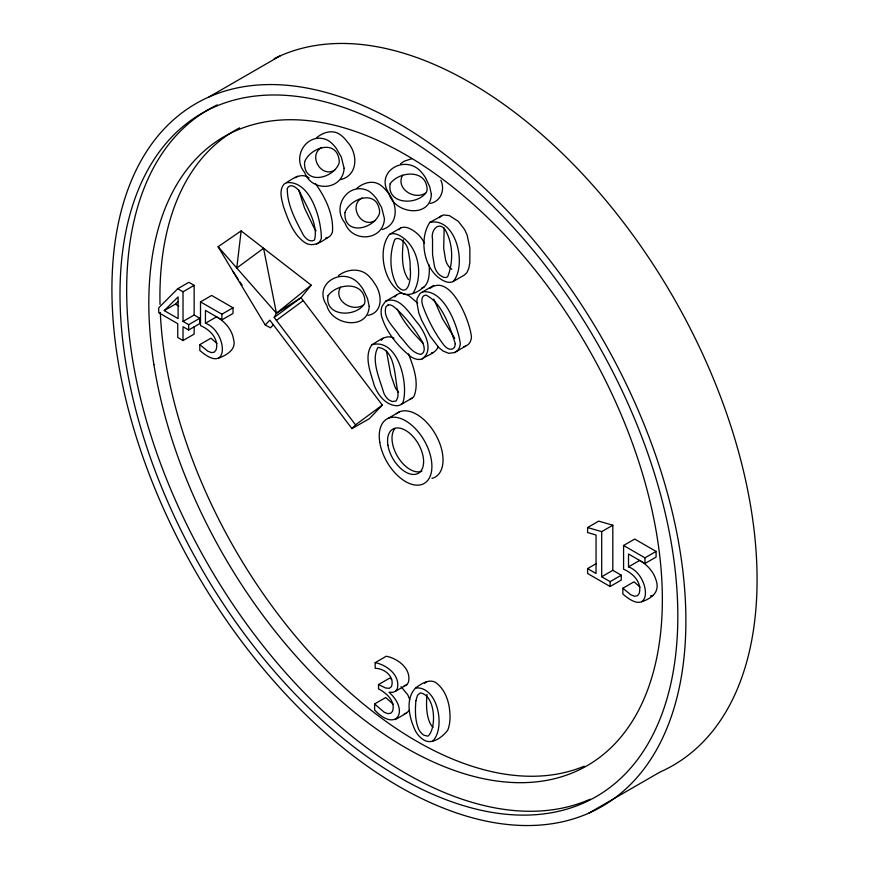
<?xml version="1.0" encoding="UTF-8"?>
<svg xmlns="http://www.w3.org/2000/svg" width="869" height="869" viewBox="0 0 869 869"><rect width="100%" height="100%" fill="white"/><g stroke="black" fill="none" stroke-linecap="round" stroke-linejoin="round"><path stroke-width="1.3" d="M427.016 694.298C426.223 703.825 426.027 713.884 429.862 722.834A9.201 5.312 60 0 0 433.11 727.31M444.157 228.08L443.69 248.197L445.558 259.733A10.504 6.061 60 0 0 449.805 267.641L451.837 269.26M241.137 230.893L236.781 268.032L263.568 248.273L276.44 313.253L274.191 317.446L355.53 424.854L351.934 428.613L269.835 320.172L265.241 324.984L218.097 246.731L241.137 230.893L311.189 285.151L300.978 297.687L274.191 317.446M403.346 239.801C402.325 252.955 400.652 268.206 408.506 279.688M438.258 346.633C435.695 353.498 427.461 354.921 422.149 358.919C418.478 360.363 414.578 358.908 411.341 357.061C398.035 346.579 386.347 332.49 381.491 316.044A22.029 12.72 60 0 1 382.067 306.279L385.597 301.271L398.98 293.581L401.435 293.146L408.441 295.308L417.707 303.107M402.619 175.19C395.33 188.062 413.698 200.446 425.289 193.233M340.463 287.15C333.164 300.022 351.532 312.406 363.133 305.204M374.615 703.933L374.615 710.006C396.351 733.078 409.82 710.723 389.03 692.256L392.886 692.343L395.645 691.181L397.296 688.759C400.576 675.343 386.911 664.991 375.191 662.645L375.191 668.315C384.37 668.348 395.004 676.658 391.463 686.629L389.269 688.335L385.619 688.009L378.526 684.544L378.526 688.932C386.618 692.962 395.612 701.25 392.592 711.244L390.702 713.275L387.802 713.634L384.152 712.211L374.615 703.933L385.738 697.514L393.212 704.248M395.645 691.181L406.768 684.761L408.419 682.339C411.7 668.924 398.035 658.572 386.314 656.225L375.191 662.645M409.386 710.223L406.431 713.188L395.308 719.608M430.057 288.345C450.848 272.518 470.455 322.486 471.443 337.281A22.029 12.72 60 0 1 468.065 344.667L454.498 352.597L448.762 353.303L443.147 351.087L438.78 347.535L429.959 335.999L421.53 319.998L418.771 312.916L416.751 301.825L417.207 298.306L420.129 293.342L433.674 285.434M371.921 344.711C363.427 356.605 370.867 372.953 374.289 385.575C378.037 394.982 385.336 404.824 396.231 405.736A22.029 12.72 60 0 0 402.825 402.879C409.027 384.891 398.371 337.683 371.921 344.711C378.634 341.191 385.923 333.826 394.015 338.182M381.198 340.387L383.044 338.291M394.689 297.046L396.72 294.841M429.786 222.431C418.13 240.05 424.137 272.703 445.232 281.502A22.029 12.72 60 0 0 453.097 281.567L464.22 275.147L466.914 272.605L468.771 268.445L469.847 262.753L469.857 247.969L467.131 235.097L464.73 229.764L458.43 221.454L449.392 215.61L443.396 214.947L429.786 222.431C456.551 216.739 467.164 265.914 453.097 281.567M439.301 217.717L440.909 216.012M412.786 293.548C424.441 275.94 418.445 243.287 397.35 234.489A22.029 12.72 60 0 0 389.486 234.424C377.678 248.99 383.24 279.275 398.263 290.615C406.257 298.273 416.653 293.114 423.909 287.128C429.883 281.654 429.286 272.551 429.319 265.11M273.257 324.897L270.465 327.809L265.241 324.984M218.097 246.731L276.44 313.253L300.978 297.687L382.317 405.095L369.271 418.76L351.934 428.613M194.145 285.347L183.022 291.778L183.022 321.432L194.145 315.012L194.145 285.347L188.866 282.306L177.743 288.725L158.734 307.811L158.734 312.721L177.743 323.692L177.743 337.498L183.022 340.55L194.145 334.12L194.145 326.592M164.241 310.591L178.112 296.916L178.112 318.597L164.241 310.591L175.364 304.172L178.145 301.434M398.806 229.688L400.609 228.004A22.029 12.72 60 0 1 408.473 228.069C415.447 230.969 421.335 236.542 424.485 243.418M321.791 147.404C307.517 155.051 321.096 178.656 334.847 170.031M362.123 197.904C347.861 205.551 361.428 229.155 375.191 220.53M415.61 687.987C404.682 699.187 409.408 718.533 415.567 731.231A16.348 9.44 60 0 0 423.963 740.073C432.284 745.091 442.864 736.684 447.752 730.166C450.848 722.4 450.294 713.731 449.023 705.628C447.372 697.959 444.32 690.214 438.421 684.805C431.524 677.136 422.128 683.067 415.61 687.987C437.857 685.782 445.938 728.233 432.643 741.148M424.539 683.371L426.733 681.568M276.44 313.253L311.189 285.151M388.085 305.03L386.064 306.583C382.099 317.902 394.569 327.494 399.718 336.238C406.084 342.462 411.211 352.966 420.792 354.4C426.451 352.358 423.898 344.645 421.737 340.822C414.328 328.363 405.28 316.609 394.298 307.094A10.504 6.061 60 0 0 388.085 305.03M276.418 320.379L303.205 300.62M355.53 424.854L382.317 405.095M316.522 137.813C322.616 132.599 331.762 129.427 339.138 133.956A22.029 12.72 60 0 1 347.437 142.005C357.995 153.389 358.462 175.223 340.648 179.601M356.855 188.312C362.96 183.098 372.095 179.926 379.481 184.456M400.609 163.676L404.313 161.134L411.917 158.701M338.443 275.647C346.275 269.466 358.354 267.837 366.609 274.148A22.029 12.72 60 0 1 374.43 283.24C382.067 293.287 383.848 312.427 368 315.382M422.149 358.919C434.174 350.435 425.093 333.305 418.554 324.18C410.45 315.306 400.164 295.069 385.597 301.271M199.805 344.635L199.805 350.435C230.47 377.211 227.374 331.263 205.453 323.246L205.453 310.396L221.888 319.879L233.011 313.459L233.011 307.789L211.645 295.449L200.511 301.88L200.511 325.603C209.777 329.47 219.227 338.888 216.131 349.805L214.339 352.141L211.515 352.629L207.789 351.195L199.805 344.635L210.928 338.215L216.968 343.396M622.867 588.248L622.867 594.048C653.542 620.824 650.436 574.876 628.515 566.86L628.515 554.009L644.961 563.503L656.084 557.083L656.084 551.413L634.707 539.073L623.584 545.493L623.584 569.217C632.849 573.084 642.3 582.502 639.193 593.418L637.411 595.754L634.576 596.253L630.861 594.809L622.867 588.248L633.99 581.828L640.04 587.02M641.637 601.869C652.858 597.785 660.364 591.485 655.769 579.221C653.13 571.129 646.916 564.644 639.638 560.44L628.515 566.86M454.498 352.597L456.942 351.087A22.029 12.72 60 0 0 460.32 343.7C457.941 326.516 444.417 289.116 422.54 291.854M309.136 177.917C300.457 171.714 291.506 179.709 284.141 184.087C278.612 190.333 281.73 199.544 283.49 206.67C288.106 219.52 292.864 233.87 304.367 242.223C312.112 247.937 321.009 242.299 327.591 237.606A22.029 12.72 60 0 0 332.458 232.012C333.805 214.643 325.321 197.317 315.404 183.522M295.264 177.667L297.546 176.266M208.973 96.97L280.166 55.866M183.022 321.432L188.671 324.691L199.794 318.271L199.794 323.583L188.671 330.003L183.022 326.744L183.022 340.55M205.453 323.246L216.577 316.827C224.919 321.606 231.969 329.579 233.555 339.29C236.726 349.664 226.57 354.965 218.564 358.256M200.511 301.88L221.888 314.22L233.011 307.789M389.475 234.424L400.609 228.004M401.109 404.454L412.232 398.035M388.161 418.347L399.284 411.928M612.819 570.325L621.259 575.202L621.259 580.079L610.136 586.51L587.596 573.486L587.596 568.608L596.047 573.486L596.047 535L587.596 532.556L587.596 527.548L598.719 521.128L612.819 525.213L612.819 570.325L601.696 576.755L601.696 531.632L612.819 525.213M378.526 684.544L389.649 678.124L391.626 679.221M587.596 568.608L596.492 563.47M623.584 545.493L644.961 557.833L656.084 551.413M601.696 576.755L610.136 581.633L621.259 575.202M588.834 813.134A405.866 234.326 60 0 0 490.257 193.646A405.866 234.326 60 0 0 117.619 358.376A405.866 234.326 60 0 0 588.834 813.134L660.027 772.03A405.866 234.326 60 0 0 682.534 313.796A405.866 234.326 60 0 0 274.169 58.69M382.186 229.546C399.262 224.669 397.752 203.465 387.78 192.505A22.029 12.72 60 0 0 379.481 184.456M421.422 288.204L423.909 287.128M404.009 685.923L406.768 684.761M430.166 203.411C440.963 201.608 445.286 189.453 440.822 180.231M463.709 346.698L465.621 346.177M431.372 352.933L433.273 352.488M325.669 238.052L327.591 237.606M286.422 182.696C310.646 180.013 321.508 219.966 321.334 238.432A22.029 12.72 60 0 1 316.468 244.037M404.281 713.655L406.431 713.188M650.479 595.895L652.76 595.45M587.596 527.548L601.696 531.632M177.743 288.725L183.022 291.778M175.364 304.172L178.829 306.17M194.145 315.012L199.794 318.271M423.377 343.548C413.188 333.446 403.531 322.182 397.329 309.158M401.043 686.716L407.822 694.852L409.733 699.654M454.737 338.313L442.636 319.064L433.805 299.034M233.196 271.791L238.41 279.633M239.909 281.871L242.147 285.238M408.528 353.889C413.546 367 419.477 382.718 413.948 396.449A22.029 12.72 60 0 1 410.059 399.023M298.795 190.17L304.454 207.887L314.296 228.275A10.504 6.061 60 0 0 316.12 230.796M386.477 351.13L390.735 374.604L394.884 386.542A10.504 6.061 60 0 0 398.567 392.18M644.961 557.833L644.961 563.503M610.136 581.633L610.136 586.51M221.888 314.22L221.888 319.879M188.671 324.691L188.671 330.003M590.17 799.208A394.439 227.732 60 0 1 198.132 546.699A394.439 227.732 60 0 1 217.326 104.877M584.25 766.186A363.133 209.657 60 0 1 315.914 659.278A363.133 209.657 60 0 1 160.298 312.482M160.015 304.4A363.133 209.657 60 0 1 239.572 127.862M396.405 413.698A37.237 21.497 60 0 1 435.977 435.184A37.237 21.497 60 0 1 431.969 478.352M421.954 471.117A25.494 14.719 60 0 1 398.187 457.485A25.494 14.719 60 0 1 395.004 428.45M369.216 306.322C368.141 330.796 331.665 325.647 326.777 305.301C313.264 285.64 338.638 268 355.486 280.568A22.029 12.72 60 0 1 363.307 289.659L367.533 298.61L369.216 306.322M431.372 194.363C430.296 218.836 393.831 213.676 388.943 193.342C375.419 173.67 400.805 156.029 417.652 168.608A22.029 12.72 60 0 1 425.473 177.7L429.699 186.65L431.372 194.363M398.024 392.256L397.904 396.785L396.221 400.957L392.18 401.554L389.084 400.033A10.504 6.061 60 0 1 383.761 392.973C380.057 379.807 370.628 360.103 377.939 347.415C396.199 349.305 394.461 379.123 398.024 392.256M410.287 269.488C411.287 277.254 408.821 298.979 397.383 286.107C389.388 272.551 389.127 253.476 394.939 239.203C397.991 236.998 401.608 239.92 403.9 241.93A10.504 6.061 60 0 1 408.148 249.837L410.016 261.373L410.287 269.488M432.523 238.932L432.566 254.617L434.435 266.153A10.504 6.061 60 0 0 438.682 274.061C440.963 276.07 444.591 278.992 447.633 276.787C453.455 262.503 453.194 243.439 445.2 229.872C438.736 220.541 430.513 230.567 432.523 238.932M415.893 700.718C415.1 710.245 414.904 720.303 418.739 729.254A9.201 5.312 60 0 0 424.018 735.228L427.928 736.173C436.998 728.396 435.445 695.026 420.292 692.908L417.544 695.2L415.893 700.718M304.584 162.09C303.227 184.445 330.796 179.774 338.378 164.882A10.504 6.061 60 0 0 338.704 157.745C334.293 138.953 309.158 148.784 304.584 162.09M344.928 212.59C343.57 234.945 371.139 230.274 378.71 215.382A10.504 6.061 60 0 0 379.047 208.245C374.637 189.453 349.501 199.283 344.928 212.59M455.28 343.7L454.574 347.252L452.597 348.99L449.925 349.251A10.504 6.061 60 0 1 443.614 344.732C434.652 332.881 427.657 319.455 422.682 305.453C421.465 301.999 420.868 295.547 425.886 295.036C442.212 302.944 450.033 327.298 455.28 343.7M344.135 168.304C342.842 190.452 311.786 192.625 304.628 172.442C290.778 156.072 308.31 130.632 328.015 140.376A22.029 12.72 60 0 1 336.314 148.425L341.3 157.061L344.135 168.304M384.478 218.803C383.186 240.952 352.13 243.124 344.971 222.942C331.111 206.583 348.643 181.132 368.358 190.876A22.029 12.72 60 0 1 376.657 198.936L381.643 207.561L384.478 218.803M287.313 188.486C287.02 204.867 295.732 220.476 303.172 234.695A10.504 6.061 60 0 0 309.212 240.452L312.134 240.963L314.556 239.974C318.445 224.006 306.735 207.278 300.326 192.951C298.447 188.66 290.452 181.925 287.313 188.486M327.993 295.764C324.517 315.979 353.39 317.706 363.481 305.204A10.504 6.061 60 0 0 364.708 298.719C361.776 280.676 336.053 283.978 327.993 295.764M390.148 183.804C386.683 204.019 415.545 205.736 425.647 193.244A10.504 6.061 60 0 0 426.864 186.759C423.942 168.716 398.219 172.019 390.148 183.804M153.911 364.698A363.133 209.657 60 0 0 575.517 771.585A363.133 209.657 60 0 0 487.313 217.315A363.133 209.657 60 0 0 153.911 364.698M387.911 445.124A25.494 14.719 60 0 0 417.511 473.692A25.494 14.719 60 0 0 411.319 434.782A25.494 14.719 60 0 0 387.911 445.124M379.775 442.332A37.237 21.497 60 0 0 423.007 484.044A37.237 21.497 60 0 0 413.959 427.222A37.237 21.497 60 0 0 379.775 442.332M125.538 361.091A394.439 227.732 60 0 0 583.49 803.065A394.439 227.732 60 0 0 487.694 201A394.439 227.732 60 0 0 125.538 361.091"/></g></svg>
